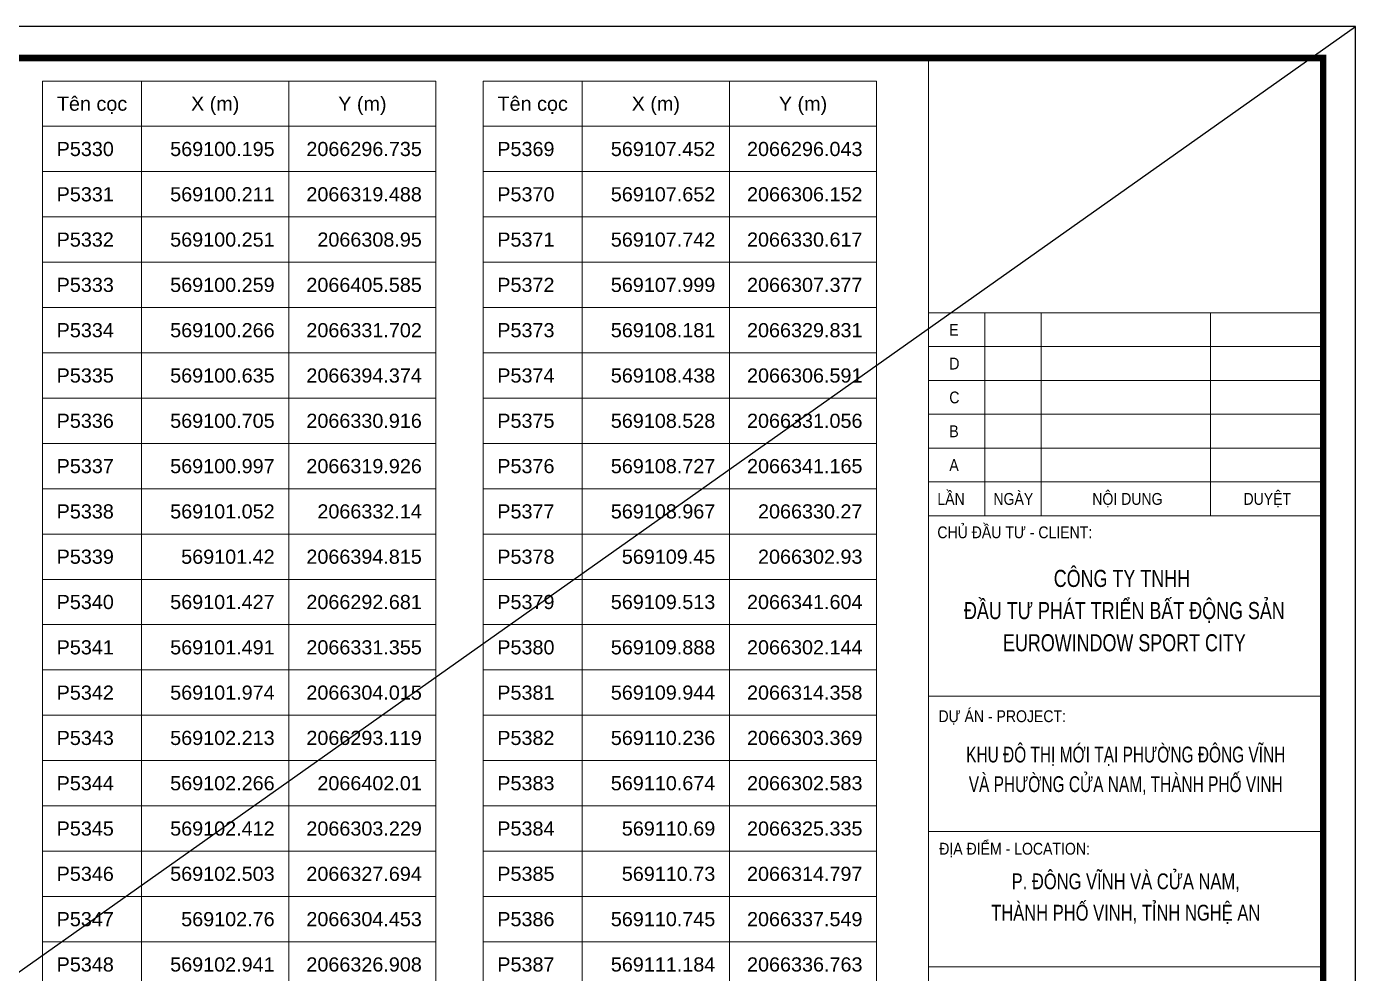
# Model space of a CAD drawing. Header units: millimetres. Extents: x 0 to 571985, y 0 to 2066666.
# Drawn here: x 569650.8 to 569671.46, y 2064710.57 to 2064725.28 of the extents above; entities that cross this region are included whole.
import ezdxf
from ezdxf.enums import TextEntityAlignment as Align

# ---------------------------------------------------------------- set-up
doc = ezdxf.new("R2010")
doc.units = ezdxf.units.MM
doc.linetypes.add('CENTER', pattern=[3, 1.5, -0.5, 0.5, -0.5])
for name, color, linetype, lineweight in [('A-KY HIEU', 34, 'Continuous', 20), ('A-TEXT', 7, 'Continuous', 18), ('E- RANH GIOI', 1, 'CENTER', 13), ('kata_net khung', 3, 'Continuous', 20), ('kata_text', 254, 'Continuous', 30)]:
    doc.layers.add(name, color=color, linetype=linetype, lineweight=lineweight)
doc.layers.add('KCS_Plotter', color=11, linetype='Continuous', plot=False)
doc.styles.add('Arial', font='arial.ttf')
doc.styles.add('kata_text', font='arial.ttf', dxfattribs={"width": 0.8})

# ---------------------------------------------------------------- blocks, each defined once
blk = doc.blocks.new('A$C33BC4D2A')
at = {"layer": 'A-KY HIEU', "color": 0}
for p, q in [((353.66, -4.9), (353.66, -292.1)), ((353.66, -44.47), (414.98, -44.47)), ((362.42, -44.47), (362.42, -76.01)), ((371.18, -44.47), (371.18, -76.01)), ((397.46, -44.47), (397.46, -76.01)), ((353.66, -49.73), (414.98, -49.73)), ((353.66, -54.98), (414.98, -54.98)), ((353.66, -60.24), (414.98, -60.24)), ((353.66, -65.5), (414.98, -65.5)), ((353.66, -70.75), (414.98, -70.75)), ((353.66, -76.01), (414.98, -76.01)), ((353.66, -104.04), (414.98, -104.04)), ((353.66, -125.07), (414.98, -125.07)), ((353.66, -125.07), (414.98, -125.07)), ((353.66, -146.09), (414.98, -146.09))]:
    blk.add_line(p, q, dxfattribs=at)
at = {"layer": 'A-KY HIEU', "color": 0, "const_width": 1.02}
blk.add_lwpolyline([(14.35, -292.1), (14.35, -4.9), (414.98, -4.9), (414.98, -292.1)], close=True, dxfattribs=at)
at = {"layer": 'Defpoints', "color": 125}
blk.add_lwpolyline([(0, -297), (420, -297), (420, 0), (0, 0)], close=True, dxfattribs=at)
at = {"layer": 'A-TEXT', "style": 'Arial', "width": 0.85}
for s, height, p in [('E', 1.84, (356.88, -48.04)), ('D', 1.84, (356.88, -53.29)), ('C', 1.84, (356.88, -58.55)), ('B', 1.84, (356.88, -63.81)), ('A', 1.84, (356.88, -69.06)), ('LẦN', 1.84, (355.02, -74.32)), ('NGÀY', 1.84, (363.73, -74.32)), ('NỘI DUNG', 1.84, (379.1, -74.32)), ('DUYỆT', 1.84, (402.6, -74.32)), ('CHỦ ĐẦU TƯ - CLIENT:', 1.8397, (355.02, -79.51))]:
    blk.add_text(s, height=height, dxfattribs=at).set_placement(p)
at = {"layer": 'A-TEXT', "style": 'Arial'}
for s, height, width, p in [('CÔNG TY TNHH ', 2.6573, 0.75, (384.09, -87.08)), ('ĐẦU TƯ PHÁT TRIỂN BẤT ĐỘNG SẢN', 2.6573, 0.75, (384.09, -92.08)), ('EUROWINDOW SPORT CITY', 2.6573, 0.75, (384.09, -97.08)), ('KHU ĐÔ THỊ MỚI TẠI PHƯỜNG ĐÔNG VĨNH', 2.4529, 0.7, (384.3, -114.35)), ('VÀ PHƯỜNG CỬA NAM, THÀNH PHỐ VINH', 2.4529, 0.7, (384.3, -118.95)), ('P. ĐÔNG VĨNH VÀ CỬA NAM,', 2.4529, 0.75, (384.3, -134.05)), ('THÀNH PHỐ VINH, TỈNH NGHỆ AN', 2.4529, 0.75, (384.3, -138.93))]:
    blk.add_text(s, height=height, dxfattribs=dict(at, width=width)).set_placement(p, align=Align.CENTER)
at = {"layer": 'A-TEXT', "style": 'Arial', "width": 0.85}
for s, p in [('DỰ ÁN - PROJECT:', (355.19, -107.17)), ('ĐỊA ĐIỂM - LOCATION:', (355.31, -127.76))]:
    blk.add_text(s, height=1.8397, dxfattribs=at).set_placement(p, align=Align.MIDDLE_LEFT)

msp = doc.modelspace()

# ---------------------------------------------------------------- linework, layer by layer
at = {"layer": 'kata_net khung'}
for p, q in [((569651.049, 2064724.437), (569657.165, 2064724.437)), ((569651.049, 2064724.437), (569651.049, 2064723.733)), ((569651.049, 2064724.437), (569651.049, 2064696.277)), ((569652.589, 2064724.437), (569652.589, 2064723.733)), ((569652.589, 2064724.437), (569652.589, 2064696.277)), ((569654.877, 2064724.437), (569654.877, 2064723.733)), ((569654.877, 2064724.437), (569654.877, 2064696.277)), ((569657.165, 2064724.437), (569657.165, 2064723.733)), ((569657.165, 2064724.437), (569657.165, 2064696.277)), ((569657.898, 2064724.437), (569664.014, 2064724.437)), ((569657.898, 2064724.437), (569657.898, 2064723.733)), ((569657.898, 2064724.437), (569657.898, 2064696.277)), ((569659.438, 2064724.437), (569659.438, 2064723.733)), ((569659.438, 2064724.437), (569659.438, 2064696.277)), ((569661.726, 2064724.437), (569661.726, 2064723.733)), ((569661.726, 2064724.437), (569661.726, 2064696.277)), ((569664.014, 2064724.437), (569664.014, 2064723.733)), ((569664.014, 2064724.437), (569664.014, 2064696.277)), ((569651.049, 2064723.733), (569657.165, 2064723.733)), ((569651.049, 2064723.733), (569657.165, 2064723.733)), ((569651.049, 2064723.733), (569657.165, 2064723.733)), ((569651.049, 2064723.733), (569657.165, 2064723.733)), ((569651.049, 2064723.733), (569657.165, 2064723.733)), ((569657.898, 2064723.733), (569664.014, 2064723.733)), ((569657.898, 2064723.733), (569664.014, 2064723.733)), ((569657.898, 2064723.733), (569664.014, 2064723.733)), ((569657.898, 2064723.733), (569664.014, 2064723.733)), ((569651.049, 2064723.029), (569657.165, 2064723.029)), ((569657.898, 2064723.029), (569664.014, 2064723.029)), ((569651.049, 2064722.325), (569657.165, 2064722.325)), ((569657.898, 2064722.325), (569664.014, 2064722.325)), ((569651.049, 2064721.621), (569657.165, 2064721.621)), ((569657.898, 2064721.621), (569664.014, 2064721.621)), ((569651.049, 2064720.917), (569657.165, 2064720.917)), ((569657.898, 2064720.917), (569664.014, 2064720.917)), ((569651.049, 2064720.213), (569657.165, 2064720.213)), ((569657.898, 2064720.213), (569664.014, 2064720.213)), ((569651.049, 2064719.509), (569657.165, 2064719.509)), ((569657.898, 2064719.509), (569664.014, 2064719.509)), ((569651.049, 2064718.805), (569657.165, 2064718.805)), ((569657.898, 2064718.805), (569664.014, 2064718.805)), ((569651.049, 2064718.101), (569657.165, 2064718.101)), ((569657.898, 2064718.101), (569664.014, 2064718.101)), ((569651.049, 2064717.397), (569657.165, 2064717.397)), ((569657.898, 2064717.397), (569664.014, 2064717.397)), ((569651.049, 2064716.693), (569657.165, 2064716.693)), ((569657.898, 2064716.693), (569664.014, 2064716.693)), ((569651.049, 2064715.989), (569657.165, 2064715.989)), ((569657.898, 2064715.989), (569664.014, 2064715.989)), ((569651.049, 2064715.285), (569657.165, 2064715.285)), ((569657.898, 2064715.285), (569664.014, 2064715.285)), ((569651.049, 2064714.581), (569657.165, 2064714.581)), ((569657.898, 2064714.581), (569664.014, 2064714.581)), ((569651.049, 2064713.877), (569657.165, 2064713.877)), ((569657.898, 2064713.877), (569664.014, 2064713.877)), ((569651.049, 2064713.173), (569657.165, 2064713.173)), ((569657.898, 2064713.173), (569664.014, 2064713.173)), ((569651.049, 2064712.469), (569657.165, 2064712.469)), ((569657.898, 2064712.469), (569664.014, 2064712.469)), ((569651.049, 2064711.765), (569657.165, 2064711.765)), ((569657.898, 2064711.765), (569664.014, 2064711.765)), ((569651.049, 2064711.061), (569657.165, 2064711.061)), ((569657.898, 2064711.061), (569664.014, 2064711.061))]:
    msp.add_line(p, q, dxfattribs=at)
at = {"layer": 'KCS_Plotter'}
msp.add_line((569629.456, 2064695.583), (569671.456, 2064725.283), dxfattribs=at)

# ---------------------------------------------------------------- block references
at = {"layer": 'E- RANH GIOI', "xscale": 0.1, "yscale": 0.1, "zscale": 0.1}
msp.add_blockref('A$C33BC4D2A', (569629.456, 2064725.283), dxfattribs=at)

# ---------------------------------------------------------------- texts
at = {"layer": 'kata_text', "style": 'kata_text'}
for s, p in [('Tên cọc', (569651.819, 2064724.085)), ('X (m)', (569653.733, 2064724.085)), ('Y (m)', (569656.021, 2064724.085)), ('Tên cọc', (569658.668, 2064724.085)), ('X (m)', (569660.582, 2064724.085)), ('Y (m)', (569662.87, 2064724.085))]:
    msp.add_text(s, height=0.22, dxfattribs=at).set_placement(p, align=Align.MIDDLE_CENTER)
for s, p in [('P5330', (569651.269, 2064723.381)), ('P5369', (569658.118, 2064723.381)), ('P5331', (569651.269, 2064722.677)), ('P5370', (569658.118, 2064722.677)), ('P5332', (569651.269, 2064721.973)), ('P5371', (569658.118, 2064721.973)), ('P5333', (569651.269, 2064721.269)), ('P5372', (569658.118, 2064721.269)), ('P5334', (569651.269, 2064720.565)), ('P5373', (569658.118, 2064720.565)), ('P5335', (569651.269, 2064719.861)), ('P5374', (569658.118, 2064719.861)), ('P5336', (569651.269, 2064719.157)), ('P5375', (569658.118, 2064719.157)), ('P5337', (569651.269, 2064718.453)), ('P5376', (569658.118, 2064718.453)), ('P5338', (569651.269, 2064717.749)), ('P5377', (569658.118, 2064717.749)), ('P5339', (569651.269, 2064717.045)), ('P5378', (569658.118, 2064717.045)), ('P5340', (569651.269, 2064716.341)), ('P5379', (569658.118, 2064716.341)), ('P5341', (569651.269, 2064715.637)), ('P5380', (569658.118, 2064715.637)), ('P5342', (569651.269, 2064714.933)), ('P5381', (569658.118, 2064714.933)), ('P5343', (569651.269, 2064714.229)), ('P5382', (569658.118, 2064714.229)), ('P5344', (569651.269, 2064713.525)), ('P5383', (569658.118, 2064713.525)), ('P5345', (569651.269, 2064712.821)), ('P5384', (569658.118, 2064712.821)), ('P5346', (569651.269, 2064712.117)), ('P5385', (569658.118, 2064712.117)), ('P5347', (569651.269, 2064711.413)), ('P5386', (569658.118, 2064711.413)), ('P5348', (569651.269, 2064710.709)), ('P5387', (569658.118, 2064710.709))]:
    msp.add_text(s, height=0.22, dxfattribs=at).set_placement(p, align=Align.MIDDLE_LEFT)
for s, p in [('569100.195', (569654.657, 2064723.381)), ('2066296.735', (569656.945, 2064723.381)), ('569107.452', (569661.506, 2064723.381)), ('2066296.043', (569663.794, 2064723.381)), ('569100.211', (569654.657, 2064722.677)), ('2066319.488', (569656.945, 2064722.677)), ('569107.652', (569661.506, 2064722.677)), ('2066306.152', (569663.794, 2064722.677)), ('569100.251', (569654.657, 2064721.973)), ('2066308.95', (569656.945, 2064721.973)), ('569107.742', (569661.506, 2064721.973)), ('2066330.617', (569663.794, 2064721.973)), ('569100.259', (569654.657, 2064721.269)), ('2066405.585', (569656.945, 2064721.269)), ('569107.999', (569661.506, 2064721.269)), ('2066307.377', (569663.794, 2064721.269)), ('569100.266', (569654.657, 2064720.565)), ('2066331.702', (569656.945, 2064720.565)), ('569108.181', (569661.506, 2064720.565)), ('2066329.831', (569663.794, 2064720.565)), ('569100.635', (569654.657, 2064719.861)), ('2066394.374', (569656.945, 2064719.861)), ('569108.438', (569661.506, 2064719.861)), ('2066306.591', (569663.794, 2064719.861)), ('569100.705', (569654.657, 2064719.157)), ('2066330.916', (569656.945, 2064719.157)), ('569108.528', (569661.506, 2064719.157)), ('2066331.056', (569663.794, 2064719.157)), ('569100.997', (569654.657, 2064718.453)), ('2066319.926', (569656.945, 2064718.453)), ('569108.727', (569661.506, 2064718.453)), ('2066341.165', (569663.794, 2064718.453)), ('569101.052', (569654.657, 2064717.749)), ('2066332.14', (569656.945, 2064717.749)), ('569108.967', (569661.506, 2064717.749)), ('2066330.27', (569663.794, 2064717.749)), ('569101.42', (569654.657, 2064717.045)), ('2066394.815', (569656.945, 2064717.045)), ('569109.45', (569661.506, 2064717.045)), ('2066302.93', (569663.794, 2064717.045)), ('569101.427', (569654.657, 2064716.341)), ('2066292.681', (569656.945, 2064716.341)), ('569109.513', (569661.506, 2064716.341)), ('2066341.604', (569663.794, 2064716.341)), ('569101.491', (569654.657, 2064715.637)), ('2066331.355', (569656.945, 2064715.637)), ('569109.888', (569661.506, 2064715.637)), ('2066302.144', (569663.794, 2064715.637)), ('569101.974', (569654.657, 2064714.933)), ('2066304.015', (569656.945, 2064714.933)), ('569109.944', (569661.506, 2064714.933)), ('2066314.358', (569663.794, 2064714.933)), ('569102.213', (569654.657, 2064714.229)), ('2066293.119', (569656.945, 2064714.229)), ('569110.236', (569661.506, 2064714.229)), ('2066303.369', (569663.794, 2064714.229)), ('569102.266', (569654.657, 2064713.525)), ('2066402.01', (569656.945, 2064713.525)), ('569110.674', (569661.506, 2064713.525)), ('2066302.583', (569663.794, 2064713.525)), ('569102.412', (569654.657, 2064712.821)), ('2066303.229', (569656.945, 2064712.821)), ('569110.69', (569661.506, 2064712.821)), ('2066325.335', (569663.794, 2064712.821)), ('569102.503', (569654.657, 2064712.117)), ('2066327.694', (569656.945, 2064712.117)), ('569110.73', (569661.506, 2064712.117)), ('2066314.797', (569663.794, 2064712.117)), ('569102.76', (569654.657, 2064711.413)), ('2066304.453', (569656.945, 2064711.413)), ('569110.745', (569661.506, 2064711.413)), ('2066337.549', (569663.794, 2064711.413)), ('569102.941', (569654.657, 2064710.709)), ('2066326.908', (569656.945, 2064710.709)), ('569111.184', (569661.506, 2064710.709)), ('2066336.763', (569663.794, 2064710.709))]:
    msp.add_text(s, height=0.22, dxfattribs=at).set_placement(p, align=Align.MIDDLE_RIGHT)

doc.saveas('drawing.dxf')
